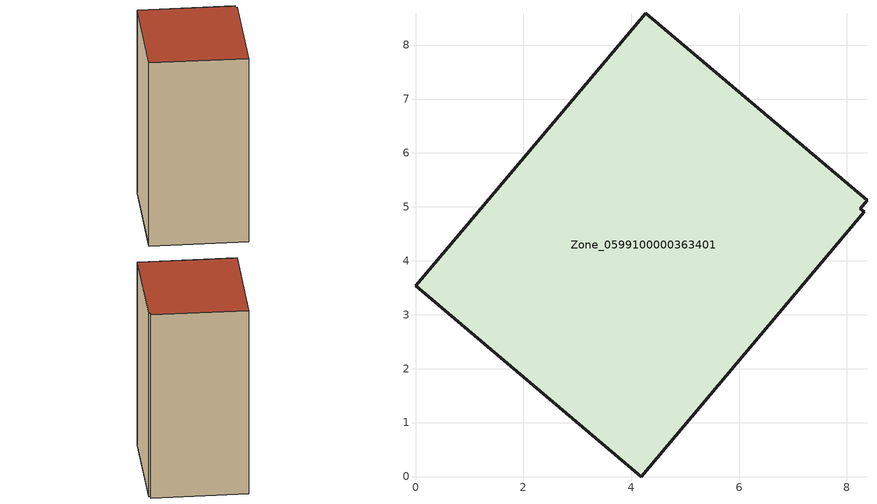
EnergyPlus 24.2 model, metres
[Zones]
Zone_0599100000363401
 floor ground (C_G): 8.25,4.96 8.32,4.91 4.18,0 0,3.53 4.27,8.59 8.37,5.12 z0.24
 wall outside (C_F): 8.37,5.12 4.27,8.59 0,3.53 4.18,0 8.32,4.91 8.25,4.96 8.37,5.12 z0.24:11.35
 roof outside (C_R): 8.32,4.91 8.25,4.96 8.37,5.12 4.27,8.59 0,3.53 4.18,0 z11.35
[BUILDING]
Pand.0599100000363401: North Axis=0; Terrain=City; Loads Convergence Tolerance Value=0.04; Temperature Convergence Tolerance Value=0.4; Solar Distribution=FullExterior; Maximum Number of Warmup Days=25; Minimum Number of Warmup Days=1
[Site:Location]
Rotterdam.The.Hague.AP_ZH_NLD Design_Conditions: Latitude=51.96; Longitude=4.45; Time Zone=1; Elevation=-4.5
[SITE:GROUNDTEMPERATURE:BUILDINGSURFACE]
18, 18, 18, 18, 18, 18, 18, 18, 18, 18, 18, 18
[MATERIAL] Thermal Absorptance=0.9; Solar Absorptance=0.7; Visible Absorptance=0.7
Name | Roughness | Thickness | Conductivity | Density | Specific Heat
G.TI.1992-2005 | MediumSmooth | 0.15 | 0.06 | 540 | 1210
F.TI.1992-2005 | Rough | 0.3 | 0.12 | 1920 | 840
R.TI.1992-2005 | MediumRough | 0.2 | 0.08 | 1500 | 1000
[CONSTRUCTION]
C_G: G.TI.1992-2005
C_F: F.TI.1992-2005
C_R: R.TI.1992-2005
[ZONE]
Zone_0599100000363401: Type=1; Multiplier=1; Ceiling Height=Autocalculate; Volume=Autocalculate; Floor Area=autocalculate; Part of Total Floor Area=Yes
[ZONEINFILTRATION:DESIGNFLOWRATE]
Infil_Zone_0599100000363401: Zone or ZoneList or Space or SpaceList=Zone_0599100000363401; Schedule=AlwaysOn; Design Flow Rate Calculation Method=Flow/Area; Flow Rate per Floor Area=0.0015; Constant Term Coefficient=1; Temperature Term Coefficient=0; Velocity Term Coefficient=0; Velocity Squared Term Coefficient=0
[HVACTEMPLATE:ZONE:IDEALLOADSAIRSYSTEM]
Zone_0599100000363401: Maximum Heating Supply Air Temperature=50; Minimum Cooling Supply Air Temperature=13; Maximum Heating Supply Air Humidity Ratio=0.0156; Minimum Cooling Supply Air Humidity Ratio=0.0077; Heating Limit=NoLimit; Cooling Limit=NoLimit; Dehumidification Control Type=ConstantSensibleHeatRatio; Cooling Sensible Heat Ratio=0.7; Dehumidification Setpoint=60; Humidification Control Type=None; Humidification Setpoint=30; Outdoor Air Method=None; Outdoor Air Flow Rate per Person=0.00944; Outdoor Air Flow Rate per Zone Floor Area=0; Outdoor Air Flow Rate per Zone=0; Demand Controlled Ventilation Type=None; Outdoor Air Economizer Type=NoEconomizer; Heat Recovery Type=None; Sensible Heat Recovery Effectiveness=0.7; Latent Heat Recovery Effectiveness=0.65
[ZONECONTROL:THERMOSTAT]
ThermostatControl_Zone_0599100000363401: Zone or ZoneList=Zone_0599100000363401; Control Type Schedule=DualSetpointControlType; Control 1=Thermostat_Zone_0599100000363401; Temperature Difference Between Cutout And Setpoint=0
[THERMOSTATSETPOINT:DUALSETPOINT]
Thermostat_Zone_0599100000363401: Heating Setpoint Temperature Schedule=HeatingSetpoint_Zone_0599100000363401; Cooling Setpoint Temperature Schedule=CoolingSetpoint_Zone_0599100000363401
[SCHEDULE:COMPACT]
HeatingSetpoint_Zone_0599100000363401: Through: 12/31, For: AllDays, Until: 24:00, 21
CoolingSetpoint_Zone_0599100000363401: Through: 12/31, For: AllDays, Until: 24:00, 24
DualSetpointControlType: Through: 12/31, For: AllDays, Until: 24:00, 4
AlwaysOn: Through: 12/31, For: AllDays, Until: 24:00, 1
